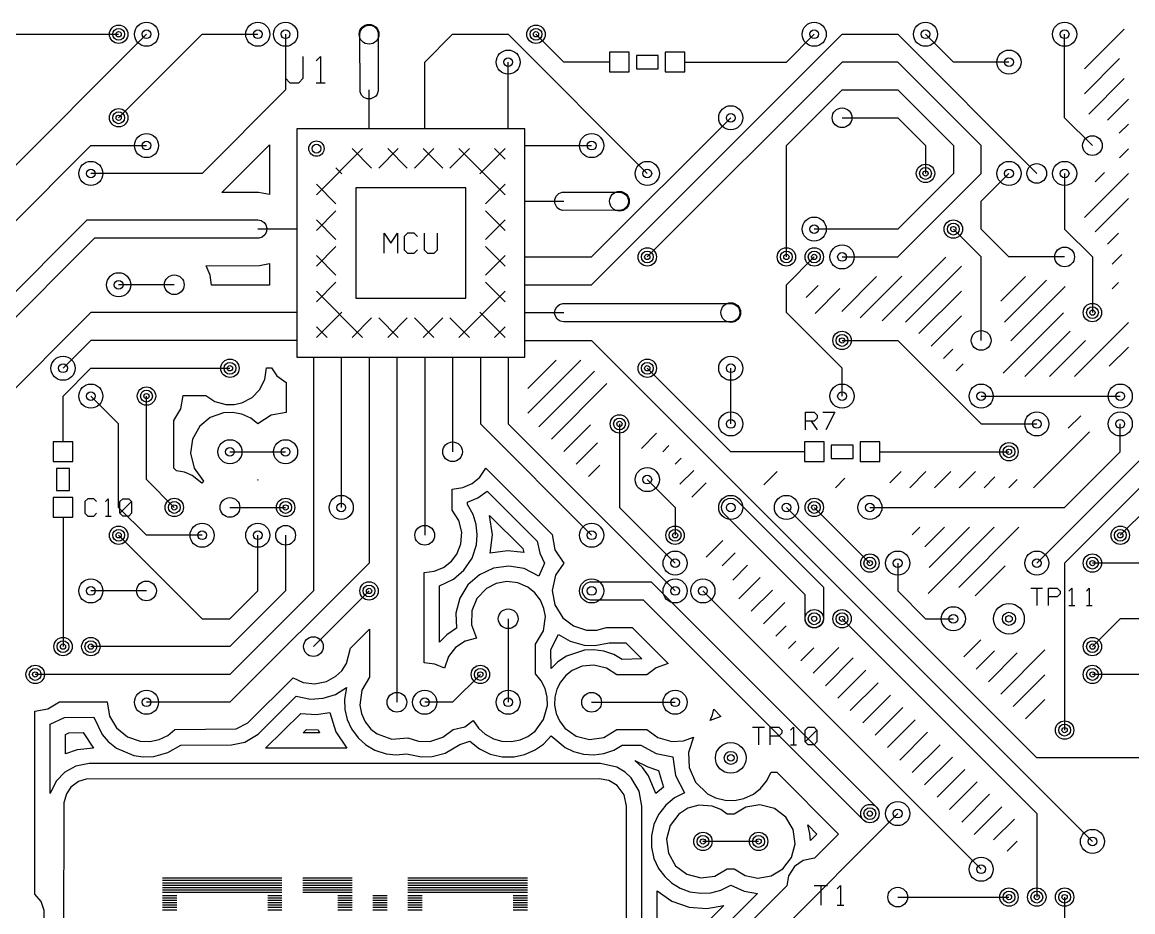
# Model space of a CAD drawing. Extents: x 7 to 284, y 6 to 364.
# Drawn here: x 207.7 to 258.4, y 52.7 to 93.3 of the extents above; entities that cross this region are included whole.
import ezdxf

# ---------------------------------------------------------------- set-up
doc = ezdxf.new("R2010")
doc.units = 0
doc.layers.add('SCORE', color=5, linetype='CONTINUOUS')

msp = doc.modelspace()

# ---------------------------------------------------------------- linework, layer by layer
at = {"layer": 'SCORE'}
for p, q in [((223.1, 92.71), (223.132, 92.8707)), ((223.132, 92.8707), (223.223, 93.007)), ((223.223, 93.007), (223.322, 93.0804)), ((223.322, 93.0804), (223.4788, 93.128)), ((223.4788, 93.128), (223.6019, 93.1219)), ((223.6019, 93.1219), (223.7533, 93.0592)), ((223.7533, 93.0592), (223.8692, 92.9433)), ((223.8692, 92.9433), (223.9319, 92.7919)), ((223.9319, 92.7919), (223.938, 90.1288)), ((256.17, 91.1311), (257.9882, 92.9493)), ((205.74, 85.09), (213.36, 92.71)), ((207.01, 92.71), (212.09, 92.71)), ((212.09, 88.9), (215.9, 92.71)), ((215.9, 92.71), (218.44, 92.71)), ((219.71, 92.71), (219.71, 90.17)), ((223.1081, 90.0881), (223.1, 92.71)), ((226.06, 91.44), (227.33, 92.71)), ((227.33, 92.71), (229.87, 92.71)), ((229.87, 92.71), (236.22, 86.36)), ((232.41, 91.44), (231.14, 92.71)), ((233.68, 81.28), (245.11, 92.71)), ((242.57, 91.44), (243.84, 92.71)), ((245.11, 92.71), (247.65, 92.71)), ((247.65, 92.71), (254, 86.36)), ((250.19, 91.44), (248.92, 92.71)), ((255.27, 88.9), (255.27, 92.71)), ((235.4, 91.89), (234.5, 91.89)), ((234.5, 91.89), (234.5, 90.99)), ((235.4, 90.99), (235.4, 91.89)), ((237.94, 91.89), (237.04, 91.89)), ((237.04, 91.89), (237.04, 90.99)), ((237.94, 90.99), (237.94, 91.89)), ((219.71, 91.7), (219.71, 90.7)), ((220.51, 90.7), (220.51, 91.7)), ((221.11, 91.5), (221.31, 91.7)), ((221.31, 91.7), (221.31, 90.5)), ((226.06, 90.17), (226.06, 91.44)), ((229.87, 90.17), (229.87, 91.44)), ((234.5, 91.44), (232.41, 91.44)), ((236.72, 91.74), (235.72, 91.74)), ((235.72, 91.74), (235.72, 91.14)), ((245.11, 91.44), (236.22, 82.55)), ((236.72, 91.14), (236.72, 91.74)), ((237.94, 91.44), (240.03, 91.44)), ((240.03, 91.44), (242.57, 91.44)), ((247.65, 91.44), (245.11, 91.44)), ((251.46, 87.63), (247.65, 91.44)), ((252.73, 91.44), (250.19, 91.44)), ((256.17, 89.9997), (257.7701, 91.5998)), ((234.5, 90.99), (235.4, 90.99)), ((235.72, 91.14), (236.72, 91.14)), ((237.04, 90.99), (237.94, 90.99)), ((219.71, 90.7), (219.91, 90.5)), ((219.91, 90.5), (220.31, 90.5)), ((220.31, 90.5), (220.51, 90.7)), ((221.11, 90.5), (221.51, 90.5)), ((256.3722, 89.0706), (257.9933, 90.6916)), ((219.71, 90.17), (215.9, 86.36)), ((223.1708, 89.9367), (223.1081, 90.0881)), ((223.2867, 89.8208), (223.1708, 89.9367)), ((223.4381, 89.7581), (223.2867, 89.8208)), ((223.6019, 89.7581), (223.4381, 89.7581)), ((223.52, 88.392), (223.52, 90.17)), ((223.817, 89.873), (223.6019, 89.7581)), ((223.8904, 89.972), (223.817, 89.873)), ((223.938, 90.1288), (223.8904, 89.972)), ((226.06, 88.392), (226.06, 90.17)), ((229.87, 88.392), (229.87, 90.17)), ((242.57, 87.63), (245.11, 90.17)), ((245.11, 90.17), (247.65, 90.17)), ((247.65, 90.17), (250.19, 87.63)), ((257.2255, 88.7924), (258.18, 89.7469)), ((233.68, 82.55), (240.03, 88.9)), ((245.11, 88.9), (247.65, 88.9)), ((247.65, 88.9), (248.92, 87.63)), ((256.54, 87.63), (255.27, 88.9)), ((230.632, 88.392), (220.218, 88.392)), ((220.218, 88.392), (220.218, 77.978)), ((230.632, 77.978), (230.632, 88.392)), ((257.7636, 88.1992), (258.18, 88.6156)), ((207.01, 83.82), (210.82, 87.63)), ((210.82, 87.63), (213.36, 87.63)), ((216.7978, 85.49), (218.968, 87.6602)), ((218.968, 87.6602), (218.968, 85.402)), ((221.118, 85.3834), (223.2266, 87.492)), ((222.7443, 87.492), (223.6367, 86.5996)), ((223.9606, 86.5996), (224.853, 87.492)), ((224.3707, 87.492), (225.2631, 86.5996)), ((225.5869, 86.5996), (226.4793, 87.492)), ((225.997, 87.492), (226.8894, 86.5996)), ((227.2133, 86.5996), (228.1057, 87.492)), ((227.6234, 87.492), (229.732, 85.3834)), ((228.5757, 86.3357), (229.732, 87.492)), ((229.2497, 87.492), (229.732, 87.0097)), ((230.632, 87.63), (232.41, 87.63)), ((232.41, 87.63), (233.68, 87.63)), ((242.57, 82.55), (242.57, 87.63)), ((248.92, 87.63), (248.92, 86.36)), ((250.19, 87.63), (250.19, 86.36)), ((251.46, 86.36), (251.46, 87.63)), ((257.7698, 87.074), (258.18, 87.4842)), ((215.9, 86.36), (210.82, 86.36)), ((222.0014, 86.6086), (222.2743, 86.3357)), ((247.65, 82.55), (251.46, 86.36)), ((250.19, 86.36), (247.65, 83.82)), ((251.46, 85.09), (252.73, 86.36)), ((255.27, 86.36), (255.27, 83.82)), ((256.17, 84.3428), (258.18, 86.3528)), ((256.6662, 85.9704), (257.096, 86.4002)), ((221.118, 85.8657), (222.0104, 84.9733)), ((227.9396, 85.6996), (222.9104, 85.6996)), ((222.9104, 85.6996), (222.9104, 80.6704)), ((227.9396, 80.6704), (227.9396, 85.6996)), ((228.8396, 84.9733), (229.732, 85.8657)), ((218.4743, 85.4892), (216.7978, 85.49)), ((218.968, 85.402), (218.4743, 85.4892)), ((231.9981, 85.1719), (232.0608, 85.3233)), ((231.9981, 85.0081), (231.9981, 85.1719)), ((232.0608, 85.3233), (232.1767, 85.4392)), ((232.1767, 85.4392), (232.3281, 85.5019)), ((232.3281, 85.5019), (234.95, 85.51)), ((234.95, 85.51), (235.1107, 85.478)), ((235.1107, 85.478), (235.247, 85.387)), ((235.247, 85.387), (235.3204, 85.288)), ((235.3204, 85.288), (235.368, 85.1312)), ((256.6607, 83.7021), (258.18, 85.2215)), ((230.632, 85.09), (232.41, 85.09)), ((232.113, 84.793), (231.9981, 85.0081)), ((232.212, 84.7196), (232.113, 84.793)), ((232.3688, 84.672), (232.212, 84.7196)), ((235.0319, 84.6781), (232.3688, 84.672)), ((235.148, 84.7196), (235.0319, 84.6781)), ((235.2747, 84.8236), (235.148, 84.7196)), ((235.3519, 84.9681), (235.2747, 84.8236)), ((235.368, 85.1312), (235.3519, 84.9681)), ((251.46, 83.82), (251.46, 85.09)), ((201.633, 75.227), (210.646, 84.24)), ((210.646, 84.24), (218.44, 84.24)), ((218.44, 84.24), (218.6007, 84.208)), ((218.6007, 84.208), (218.737, 84.117)), ((221.118, 83.757), (222.0104, 84.6494)), ((221.118, 84.2393), (222.0104, 83.3469)), ((228.8396, 84.6494), (229.732, 83.757)), ((228.8396, 83.3469), (229.732, 84.2393)), ((220.218, 83.82), (218.44, 83.82)), ((218.737, 84.117), (218.8104, 84.018)), ((218.8419, 83.6981), (218.7647, 83.5536)), ((218.8104, 84.018), (218.858, 83.8612)), ((218.858, 83.8612), (218.8419, 83.6981)), ((247.65, 83.82), (243.84, 83.82)), ((251.46, 82.55), (250.19, 83.82)), ((252.73, 82.55), (251.46, 83.82)), ((255.27, 83.82), (256.54, 82.55)), ((210.994, 83.4), (202.227, 74.633)), ((218.4812, 83.402), (210.994, 83.4)), ((218.638, 83.4496), (218.4812, 83.402)), ((218.7647, 83.5536), (218.638, 83.4496)), ((224.2058, 82.7278), (224.2058, 83.6422)), ((224.2058, 83.6422), (224.5106, 83.185)), ((224.5106, 83.185), (224.8154, 83.6422)), ((224.8154, 83.6422), (224.8154, 82.7278)), ((225.2726, 83.6422), (225.1202, 83.4898)), ((225.1202, 83.4898), (225.1202, 82.8802)), ((225.5774, 83.6422), (225.2726, 83.6422)), ((225.7298, 83.4898), (225.5774, 83.6422)), ((226.0346, 83.6422), (226.0346, 82.8802)), ((226.6442, 82.8802), (226.6442, 83.6422)), ((257.2242, 83.1343), (257.73, 83.6401)), ((221.118, 82.1307), (222.0104, 83.0231)), ((225.1202, 82.8802), (225.2726, 82.7278)), ((225.2726, 82.7278), (225.5774, 82.7278)), ((225.5774, 82.7278), (225.7298, 82.8802)), ((226.0346, 82.8802), (226.187, 82.7278)), ((226.187, 82.7278), (226.4918, 82.7278)), ((226.4918, 82.7278), (226.6442, 82.8802)), ((228.8396, 83.0231), (229.732, 82.1307)), ((257.44, 82.2187), (257.88, 82.6587)), ((216.0891, 82.1514), (218.5158, 82.1529)), ((216.2732, 81.7144), (216.0891, 82.1514)), ((218.5158, 82.1529), (218.968, 82.2435)), ((218.968, 82.2435), (218.968, 81.26)), ((221.118, 82.613), (222.0104, 81.7206)), ((228.8396, 81.7206), (229.732, 82.613)), ((230.632, 82.55), (232.41, 82.55)), ((232.41, 82.55), (233.68, 82.55)), ((242.57, 81.28), (243.84, 82.55)), ((245.11, 82.55), (247.65, 82.55)), ((246.9417, 79.64), (249.8473, 82.5456)), ((248.0013, 79.5682), (250.56, 82.1269)), ((251.46, 78.74), (251.46, 82.55)), ((255.27, 82.55), (252.73, 82.55)), ((256.54, 82.55), (256.54, 80.01)), ((216.3293, 81.26), (216.2732, 81.7144)), ((245.0983, 80.0593), (246.6889, 81.65)), ((245.9378, 79.7674), (247.8411, 81.6708)), ((252.36, 80.5328), (253.4772, 81.65)), ((214.63, 81.28), (212.09, 81.28)), ((218.968, 81.26), (216.3293, 81.26)), ((221.118, 80.5043), (222.0104, 81.3967)), ((228.8396, 81.3967), (229.732, 80.5043)), ((230.632, 81.28), (232.41, 81.28)), ((232.41, 81.28), (233.68, 81.28)), ((242.57, 80.01), (242.57, 81.28)), ((243.47, 80.6938), (244.0188, 81.2426)), ((252.5261, 79.5676), (254.4424, 81.4839)), ((252.8093, 78.7194), (255.2906, 81.2007)), ((257.44, 81.0873), (257.73, 81.3773)), ((221.118, 80.9866), (223.2266, 78.878)), ((222.9104, 80.6704), (227.9396, 80.6704)), ((227.6234, 78.878), (229.732, 80.9866)), ((243.8808, 79.9733), (245.0114, 81.1038)), ((248.6139, 79.0495), (250.56, 80.9956)), ((231.992, 79.9688), (232.0081, 80.1319)), ((232.0081, 80.1319), (232.0853, 80.2764)), ((232.0853, 80.2764), (232.212, 80.3804)), ((232.212, 80.3804), (232.3688, 80.428)), ((232.3688, 80.428), (240.03, 80.43)), ((240.03, 80.43), (240.1907, 80.398)), ((240.1907, 80.398), (240.327, 80.307)), ((240.327, 80.307), (240.4004, 80.208)), ((240.4004, 80.208), (240.448, 80.0512)), ((210.82, 80.01), (204.47, 73.66)), ((218.44, 80.01), (210.82, 80.01)), ((220.218, 80.01), (218.44, 80.01)), ((221.118, 78.878), (222.2743, 80.0343)), ((222.7443, 78.878), (223.6367, 79.7704)), ((223.9606, 79.7704), (224.853, 78.878)), ((224.3707, 78.878), (225.2631, 79.7704)), ((225.5869, 79.7704), (226.4793, 78.878)), ((225.997, 78.878), (226.8894, 79.7704)), ((227.2133, 79.7704), (228.1057, 78.878)), ((228.5757, 80.0343), (229.732, 78.878)), ((230.632, 80.01), (232.41, 80.01)), ((232.0396, 79.812), (231.992, 79.9688)), ((232.113, 79.713), (232.0396, 79.812)), ((232.2493, 79.622), (232.113, 79.713)), ((232.41, 79.59), (232.2493, 79.622)), ((240.0712, 79.592), (232.41, 79.59)), ((240.228, 79.6396), (240.0712, 79.592)), ((240.3547, 79.7436), (240.228, 79.6396)), ((240.4319, 79.8881), (240.3547, 79.7436)), ((240.448, 80.0512), (240.4319, 79.8881)), ((245.11, 77.47), (242.57, 80.01)), ((249.1801, 78.4843), (250.56, 79.8642)), ((252.4655, 77.2442), (255.2207, 79.9994)), ((221.118, 79.3603), (221.6003, 78.878)), ((229.2497, 78.878), (229.732, 79.3603)), ((253.4527, 77.1), (255.5226, 79.17)), ((255.7154, 77.1), (258.18, 79.5646)), ((210.82, 78.74), (209.55, 77.47)), ((218.44, 78.74), (210.82, 78.74)), ((220.218, 78.74), (218.44, 78.74)), ((230.632, 78.74), (232.41, 78.74)), ((232.41, 78.74), (233.68, 78.74)), ((233.68, 78.74), (256.54, 55.88)), ((245.11, 78.74), (247.65, 78.74)), ((247.65, 78.74), (251.46, 74.93)), ((254.584, 77.1), (256.2151, 78.7311)), ((249.7463, 77.9191), (250.1703, 78.3432)), ((257.3056, 77.5588), (258.18, 78.4332)), ((220.218, 77.978), (230.632, 77.978)), ((220.98, 77.978), (220.98, 76.2)), ((222.25, 77.978), (222.25, 76.2)), ((223.52, 77.978), (223.52, 76.2)), ((224.79, 77.978), (224.79, 76.2)), ((226.06, 77.978), (226.06, 76.2)), ((227.33, 77.978), (227.33, 76.2)), ((228.6, 77.978), (228.6, 76.2)), ((229.87, 77.978), (229.87, 76.2)), ((230.77, 75.4229), (233.1871, 77.84)), ((230.77, 76.5543), (232.0557, 77.84)), ((250.3125, 77.3539), (250.6324, 77.6739)), ((209.55, 76.2), (210.82, 77.47)), ((210.82, 77.47), (217.17, 77.47)), ((218.7596, 76.9596), (218.8393, 77.49)), ((218.8393, 77.49), (219.0681, 77.49)), ((219.0681, 77.49), (219.3104, 77.119)), ((219.3104, 77.119), (219.73, 76.8281)), ((231.2756, 74.7972), (233.8128, 77.3344)), ((240.03, 73.66), (236.22, 77.47)), ((240.03, 74.93), (240.03, 77.47)), ((245.11, 76.2), (245.11, 77.47)), ((218.5232, 76.492), (218.7596, 76.9596)), ((219.73, 76.8281), (219.73, 75.4593)), ((231.8413, 74.2315), (234.3785, 76.7687)), ((209.55, 74.11), (209.55, 76.2)), ((212.09, 74.93), (210.82, 76.2)), ((213.36, 72.39), (213.36, 76.2)), ((214.925, 75.6182), (215.0293, 76.22)), ((215.0293, 76.22), (216.0632, 76.22)), ((216.0632, 76.22), (216.4748, 75.952)), ((217.713, 75.8912), (218.1811, 76.1413)), ((218.1811, 76.1413), (218.5232, 76.492)), ((220.98, 76.2), (220.98, 67.31)), ((222.25, 76.2), (222.25, 71.12)), ((223.52, 76.2), (223.52, 68.58)), ((224.79, 76.2), (224.79, 62.23)), ((226.06, 76.2), (226.06, 69.85)), ((227.33, 76.2), (227.33, 73.66)), ((228.6, 76.2), (228.6, 74.93)), ((229.87, 76.2), (229.87, 74.93)), ((251.46, 76.2), (257.81, 76.2)), ((214.61, 75.0932), (214.925, 75.6182)), ((216.4748, 75.952), (216.9795, 75.8113)), ((216.9795, 75.8113), (217.3605, 75.8113)), ((217.3605, 75.8113), (217.713, 75.8912)), ((214.61, 72.9078), (214.61, 75.0932)), ((216.2681, 75.2172), (215.7962, 74.8223)), ((216.8793, 75.4359), (216.2681, 75.2172)), ((217.2852, 75.4558), (216.8793, 75.4359)), ((217.7181, 75.374), (217.2852, 75.4558)), ((218.1182, 75.1895), (217.7181, 75.374)), ((218.44, 74.9346), (218.1182, 75.1895)), ((219.0464, 75.3327), (218.44, 74.9346)), ((219.73, 75.4593), (219.0464, 75.3327)), ((243.44, 74.66), (243.44, 75.46)), ((243.44, 75.46), (243.84, 75.46)), ((243.84, 75.06), (243.44, 75.06)), ((243.7067, 75.06), (243.9733, 74.66)), ((243.84, 75.46), (243.9733, 75.3267)), ((243.9733, 75.1933), (243.84, 75.06)), ((243.9733, 75.3267), (243.9733, 75.1933)), ((244.24, 75.46), (244.7733, 75.46)), ((244.7733, 75.46), (244.3733, 74.66)), ((255.4359, 74.7322), (256.0029, 75.2993)), ((212.09, 71.12), (212.09, 74.93)), ((215.7962, 74.8223), (215.4668, 74.2408)), ((228.6, 74.93), (233.68, 69.85)), ((229.87, 74.93), (237.49, 67.31)), ((232.407, 73.6658), (233.631, 74.8898)), ((234.95, 74.93), (234.95, 71.12)), ((251.46, 74.93), (254, 74.93)), ((253.855, 72.02), (256.4059, 74.5708)), ((257.81, 73.66), (257.81, 74.93)), ((210, 74.11), (209.1, 74.11)), ((209.1, 74.11), (209.1, 73.21)), ((210, 73.21), (210, 74.11)), ((215.4668, 74.2408), (215.3715, 73.5987)), ((232.9727, 73.1001), (233.9461, 74.0735)), ((235.9492, 73.8139), (236.6413, 74.5059)), ((244.29, 74.11), (243.39, 74.11)), ((243.39, 74.11), (243.39, 73.21)), ((244.29, 73.21), (244.29, 74.11)), ((246.83, 74.11), (245.93, 74.11)), ((245.93, 74.11), (245.93, 73.21)), ((246.83, 73.21), (246.83, 74.11)), ((215.3715, 73.5987), (215.5319, 72.9151)), ((217.17, 73.66), (219.71, 73.66)), ((236.9239, 73.6572), (237.2069, 73.9403)), ((241.3, 73.66), (240.03, 73.66)), ((243.39, 73.66), (241.3, 73.66)), ((245.61, 73.96), (244.61, 73.96)), ((244.61, 73.96), (244.61, 73.36)), ((245.61, 73.36), (245.61, 73.96)), ((246.83, 73.66), (248.92, 73.66)), ((248.92, 73.66), (252.73, 73.66)), ((259.08, 73.66), (254, 68.58)), ((255.27, 71.12), (257.81, 73.66)), ((209.1, 73.21), (210, 73.21)), ((233.5384, 72.5344), (234.05, 73.0461)), ((237.4888, 73.0908), (237.7726, 73.3746)), ((243.39, 73.21), (244.29, 73.21)), ((244.61, 73.36), (245.61, 73.36)), ((245.93, 73.21), (246.83, 73.21)), ((209.85, 72.89), (209.25, 72.89)), ((209.25, 72.89), (209.25, 71.89)), ((209.85, 71.89), (209.85, 72.89)), ((214.7312, 72.7865), (214.61, 72.9078)), ((215.0888, 72.7253), (214.7312, 72.7865)), ((215.4407, 72.5795), (215.0888, 72.7253)), ((215.8802, 72.2266), (215.4407, 72.5795)), ((215.5319, 72.9151), (215.9679, 72.3211)), ((228.2226, 72.2137), (228.5744, 72.5024)), ((228.5744, 72.5024), (228.8542, 72.9081)), ((228.8542, 72.9081), (231.8808, 69.8815)), ((237.7061, 72.1767), (238.3383, 72.8089)), ((241.5431, 72.1532), (242.15, 72.76)), ((247.2927, 72.2459), (247.8068, 72.76)), ((248.1982, 72.02), (248.9382, 72.76)), ((249.3296, 72.02), (250.0696, 72.76)), ((250.4609, 72.02), (251.2009, 72.76)), ((251.5923, 72.02), (252.0825, 72.5102)), ((214.63, 71.12), (213.36, 72.39)), ((215.9679, 72.3211), (215.8802, 72.2266)), ((218.4246, 72.37), (218.44, 72.3854)), ((218.4554, 72.37), (218.4246, 72.37)), ((218.44, 72.3854), (218.4554, 72.37)), ((227.31, 71.9607), (227.7975, 72.026)), ((227.7975, 72.026), (228.2226, 72.2137)), ((236.22, 72.39), (237.49, 71.12)), ((238.2546, 71.5938), (238.904, 72.2432)), ((244.8046, 72.0205), (245.2441, 72.46)), ((252.7237, 72.02), (253.096, 72.3923)), ((259.08, 72.39), (255.27, 68.58)), ((210, 71.57), (209.1, 71.57)), ((209.1, 71.57), (209.1, 70.67)), ((209.25, 71.89), (209.85, 71.89)), ((210, 70.67), (210, 71.57)), ((210.6833, 71.52), (210.55, 71.3867)), ((210.95, 71.52), (210.6833, 71.52)), ((211.0833, 71.3867), (210.95, 71.52)), ((211.4833, 71.3867), (211.6167, 71.52)), ((211.6167, 71.52), (211.6167, 70.72)), ((212.15, 71.3867), (212.2833, 71.52)), ((212.2833, 71.52), (212.55, 71.52)), ((212.55, 71.52), (212.6833, 71.3867)), ((227.31, 71.0015), (227.31, 71.9607)), ((228.01, 71.359), (228.4848, 71.5567)), ((228.4848, 71.5567), (228.9143, 71.858)), ((228.9143, 71.858), (231.1955, 69.5768)), ((239.7636, 71.4447), (239.9081, 71.5219)), ((239.9081, 71.5219), (240.03, 71.54)), ((240.03, 71.54), (240.1519, 71.5219)), ((240.1519, 71.5219), (240.2964, 71.4447)), ((210.55, 71.3867), (210.55, 70.8533)), ((213.36, 69.85), (212.09, 71.12)), ((212.15, 70.8533), (212.15, 71.3867)), ((212.15, 70.8533), (212.6833, 71.3867)), ((212.6833, 71.3867), (212.6833, 70.8533)), ((217.17, 71.12), (219.71, 71.12)), ((227.6197, 70.5252), (227.31, 71.0015)), ((228.01, 71.248), (228.01, 71.359)), ((228.2664, 70.7931), (228.01, 71.248)), ((234.95, 71.12), (237.49, 68.58)), ((237.49, 71.12), (237.49, 69.85)), ((239.612, 71.1612), (239.6596, 71.318)), ((239.6281, 70.9981), (239.612, 71.1612)), ((239.7053, 70.8536), (239.6281, 70.9981)), ((239.6596, 71.318), (239.7636, 71.4447)), ((240.2964, 71.4447), (244.26, 67.484)), ((254, 59.69), (242.57, 71.12)), ((243.84, 71.12), (246.38, 68.58)), ((246.38, 71.12), (255.27, 71.12)), ((259.08, 71.12), (257.81, 69.85)), ((209.1, 70.67), (210, 70.67)), ((209.55, 70.67), (209.55, 68.58)), ((210.55, 70.8533), (210.6833, 70.72)), ((210.6833, 70.72), (210.95, 70.72)), ((210.95, 70.72), (211.0833, 70.8533)), ((211.4833, 70.72), (211.75, 70.72)), ((212.2833, 70.72), (212.15, 70.8533)), ((212.55, 70.72), (212.2833, 70.72)), ((212.6833, 70.8533), (212.55, 70.72)), ((227.7538, 69.9897), (227.6197, 70.5252)), ((228.408, 70.3446), (228.2664, 70.7931)), ((229.1593, 69.877), (229.0229, 70.7594)), ((229.0229, 70.7594), (230.5386, 69.2438)), ((243.42, 67.136), (239.7053, 70.8536)), ((227.7139, 69.4585), (227.7538, 69.9897)), ((228.4593, 69.877), (228.408, 70.3446)), ((248.311, 69.8701), (248.6609, 70.22)), ((248.8947, 69.3224), (249.7923, 70.22)), ((249.0339, 67.1989), (252.055, 70.22)), ((249.0859, 68.3822), (250.9237, 70.22)), ((250.4351, 67.4687), (253.1864, 70.22)), ((212.09, 69.85), (215.9, 66.04)), ((215.9, 69.85), (213.36, 69.85)), ((218.44, 67.31), (218.44, 69.85)), ((219.71, 69.85), (219.71, 67.31)), ((227.529, 68.9952), (227.7139, 69.4585)), ((228.4185, 69.4084), (228.4593, 69.877)), ((229.0481, 69.0281), (229.1593, 69.877)), ((231.1955, 69.5768), (231.3177, 69.0334)), ((231.8808, 69.8815), (232.0073, 69.1864)), ((238.9125, 68.8576), (239.6703, 69.6154)), ((227.2807, 68.6675), (227.529, 68.9952)), ((228.2196, 68.8041), (228.4185, 69.4084)), ((229.843, 69.1393), (229.0481, 69.0281)), ((230.5805, 69.0567), (229.843, 69.1393)), ((230.5386, 69.2438), (230.5805, 69.0567)), ((231.3177, 69.0334), (231.5273, 68.58)), ((232.0073, 69.1864), (232.4054, 68.58)), ((239.6446, 68.4583), (240.2357, 69.0495)), ((209.55, 68.58), (209.55, 64.77)), ((223.52, 68.58), (217.17, 62.23)), ((226.9148, 68.381), (227.2807, 68.6675)), ((227.8527, 68.255), (228.2196, 68.8041)), ((229.897, 68.4393), (229.1993, 68.3439)), ((230.5923, 68.3282), (229.897, 68.4393)), ((231.5273, 68.58), (231.2739, 67.9859)), ((232.4054, 68.58), (232.028, 68.0235)), ((240.1223, 67.8047), (240.8012, 68.4836)), ((247.65, 68.58), (247.65, 67.31)), ((251.1886, 67.0908), (252.5557, 68.4579)), ((255.27, 68.58), (255.27, 60.96)), ((259.08, 68.58), (256.54, 68.58)), ((226.0403, 68.1507), (226.4944, 68.2068)), ((226.0418, 64.0293), (226.0403, 68.1507)), ((226.4944, 68.2068), (226.9148, 68.381)), ((227.3706, 67.84), (227.8527, 68.255)), ((228.5594, 68.05), (228.0324, 67.583)), ((229.1993, 68.3439), (228.5594, 68.05)), ((231.2739, 67.9859), (230.5923, 68.3282)), ((232.028, 68.0235), (231.8807, 67.337)), ((226.7406, 67.5491), (227.3706, 67.84)), ((226.7414, 64.9695), (226.7406, 67.5491)), ((228.0324, 67.583), (227.6636, 66.9831)), ((229.3183, 67.6476), (228.8754, 67.4182)), ((229.8087, 67.7385), (229.3183, 67.6476)), ((230.3044, 67.6832), (229.8087, 67.7385)), ((230.7626, 67.4863), (230.3044, 67.6832)), ((231.0907, 67.2225), (230.7626, 67.4863)), ((233.2681, 67.3919), (233.3308, 67.5433)), ((233.3308, 67.5433), (233.4467, 67.6592)), ((233.4467, 67.6592), (233.5981, 67.7219)), ((233.5981, 67.7219), (236.394, 67.73)), ((236.394, 67.73), (246.677, 57.447)), ((240.3959, 66.9469), (241.3667, 67.9177)), ((244.26, 67.484), (244.258, 65.9988)), ((253.73, 67.44), (254.2633, 67.44)), ((253.9967, 67.44), (253.9967, 66.64)), ((254.53, 66.64), (254.53, 67.44)), ((254.53, 67.44), (254.93, 67.44)), ((254.93, 67.44), (255.0633, 67.3067)), ((255.4633, 67.3067), (255.5967, 67.44)), ((255.5967, 67.44), (255.5967, 66.64)), ((256.2633, 67.3067), (256.3967, 67.44)), ((256.3967, 67.44), (256.3967, 66.64)), ((213.36, 67.31), (210.82, 67.31)), ((220.98, 67.31), (217.17, 63.5)), ((219.71, 67.31), (217.17, 64.77)), ((217.17, 66.04), (218.44, 67.31)), ((220.98, 64.77), (223.52, 67.31)), ((227.6636, 66.9831), (227.4849, 66.302)), ((228.4421, 66.9617), (228.2086, 66.398)), ((228.8754, 67.4182), (228.4421, 66.9617)), ((231.339, 66.8948), (231.0907, 67.2225)), ((231.8807, 67.337), (231.9949, 66.6784)), ((233.2681, 67.2281), (233.2681, 67.3919)), ((233.383, 67.013), (233.2681, 67.2281)), ((233.482, 66.9396), (233.383, 67.013)), ((233.6388, 66.892), (233.482, 66.9396)), ((251.46, 54.61), (238.76, 67.31)), ((240.9616, 66.3812), (241.9321, 67.3517)), ((243.42, 66.04), (243.42, 67.136)), ((247.65, 67.31), (248.92, 66.04)), ((254.93, 67.04), (254.53, 67.04)), ((255.0633, 67.1733), (254.93, 67.04)), ((255.0633, 67.3067), (255.0633, 67.1733)), ((231.504, 66.5075), (231.339, 66.8948)), ((231.5663, 66.1454), (231.504, 66.5075)), ((231.9949, 66.6784), (232.3649, 66.0816)), ((236.046, 66.89), (233.6388, 66.892)), ((246.083, 56.853), (236.046, 66.89)), ((241.5273, 65.8155), (242.4976, 66.7858)), ((255.4633, 66.64), (255.73, 66.64)), ((256.2633, 66.64), (256.53, 66.64)), ((215.9, 66.04), (217.17, 66.04)), ((227.4849, 66.302), (227.5105, 65.6041)), ((228.2086, 66.398), (228.1922, 65.7688)), ((229.87, 66.04), (229.87, 62.23)), ((231.4776, 65.4883), (231.5663, 66.1454)), ((232.3649, 66.0816), (232.8556, 65.7104)), ((243.452, 65.8793), (243.42, 66.04)), ((244.258, 65.9988), (244.1647, 65.7736)), ((245.11, 66.04), (254, 57.15)), ((248.92, 66.04), (250.19, 66.04)), ((257.81, 66.04), (256.54, 64.77)), ((262.89, 66.04), (257.81, 66.04)), ((222.6781, 64.7003), (223.54, 65.5622)), ((223.54, 65.5622), (223.54, 63.3815)), ((227.5105, 65.6041), (227.076, 65.3144)), ((228.1922, 65.7688), (228.4165, 65.1593)), ((231.12, 64.8885), (231.4776, 65.4883)), ((232.8556, 65.7104), (233.4427, 65.5262)), ((233.4427, 65.5262), (233.9173, 65.5262)), ((233.9173, 65.5262), (234.3536, 65.6414)), ((234.3536, 65.6414), (235.5278, 65.6404)), ((235.5278, 65.6404), (237.1678, 64.0004)), ((242.093, 65.2498), (242.5605, 65.7174)), ((243.543, 65.743), (243.452, 65.8793)), ((243.6793, 65.652), (243.543, 65.743)), ((243.84, 65.62), (243.6793, 65.652)), ((244.0007, 65.652), (243.84, 65.62)), ((244.1647, 65.7736), (244.0007, 65.652)), ((227.076, 65.3144), (226.7414, 64.9695)), ((227.9048, 65.018), (227.4636, 64.7232)), ((228.4165, 65.1593), (227.9048, 65.018)), ((231.12, 63.5245), (231.12, 64.8885)), ((231.82, 64.642), (232.1606, 65.3255)), ((232.1606, 65.3255), (232.6986, 65.0112)), ((232.6986, 65.0112), (233.34, 64.8338)), ((233.8296, 64.815), (234.4774, 64.9413)), ((234.4774, 64.9413), (235.2376, 64.9407)), ((235.2376, 64.9407), (235.9668, 64.2115)), ((242.6587, 64.6841), (242.9984, 65.0239)), ((250.6617, 64.3011), (251.4465, 65.086)), ((217.17, 64.77), (210.82, 64.77)), ((222.4914, 63.9927), (222.6781, 64.7003)), ((227.4636, 64.7232), (227.1405, 64.3107)), ((231.8392, 63.769), (231.82, 64.642)), ((233.3498, 64.6067), (232.5252, 64.3333)), ((233.34, 64.8338), (233.8296, 64.815)), ((233.7757, 64.6277), (233.3498, 64.6067)), ((234.2416, 64.5629), (233.7757, 64.6277)), ((234.6859, 64.4085), (234.2416, 64.5629)), ((235.078, 64.18), (234.6859, 64.4085)), ((243.2243, 64.1185), (243.8263, 64.7204)), ((243.79, 63.5528), (244.9657, 64.7285)), ((251.2273, 63.7355), (252.0734, 64.5815)), ((251.793, 63.1698), (253.1098, 64.4866)), ((252.3587, 62.6041), (254.37, 64.6154)), ((222.2765, 63.6711), (222.4914, 63.9927)), ((226.5234, 63.9689), (226.0418, 64.0293)), ((226.956, 63.7906), (226.5234, 63.9689)), ((227.1405, 64.3107), (226.956, 63.7906)), ((232.137, 64.0676), (231.8392, 63.769)), ((232.5252, 64.3333), (232.137, 64.0676)), ((233.7854, 63.9263), (233.2456, 63.8732)), ((234.3552, 63.7897), (233.7854, 63.9263)), ((235.9668, 64.2115), (235.078, 64.18)), ((237.1678, 64.0004), (236.618, 63.8042)), ((244.3557, 62.9871), (245.6229, 64.2543)), ((217.17, 63.5), (208.28, 63.5)), ((221.5733, 63.1773), (222.0101, 63.4181)), ((222.0101, 63.4181), (222.2765, 63.6711)), ((223.54, 63.3815), (223.1824, 62.7817)), ((228.6, 63.5), (227.33, 62.23)), ((231.3811, 63.2072), (231.12, 63.5245)), ((232.4975, 63.4507), (232.2521, 63.1517)), ((232.7874, 63.6763), (232.4975, 63.4507)), ((233.2456, 63.8732), (232.7874, 63.6763)), ((234.8315, 63.48), (234.3552, 63.7897)), ((236.1955, 63.48), (234.8315, 63.48)), ((236.618, 63.8042), (236.1955, 63.48)), ((244.9214, 62.4214), (246.1886, 63.6886)), ((252.9244, 62.0384), (254.37, 63.484)), ((259.08, 63.5), (256.54, 63.5)), ((217.989, 61.2862), (220.0532, 63.3455)), ((220.0532, 63.3455), (220.5125, 63.136)), ((220.5125, 63.136), (221.0413, 63.0715)), ((221.0413, 63.0715), (221.5733, 63.1773)), ((221.9859, 62.5915), (222.4868, 62.9027)), ((222.4868, 62.9027), (222.3945, 62.3698)), ((231.5551, 62.8616), (231.3811, 63.2072)), ((231.6538, 62.4673), (231.5551, 62.8616)), ((232.2521, 63.1517), (232.0873, 62.8233)), ((245.4871, 61.8557), (246.7543, 63.1229)), ((218.4591, 60.7675), (220.1989, 62.5012)), ((220.1989, 62.5012), (220.8402, 62.3745)), ((220.8402, 62.3745), (221.4216, 62.4115)), ((221.4216, 62.4115), (221.9859, 62.5915)), ((222.3945, 62.3698), (222.4133, 61.8998)), ((223.1824, 62.7817), (223.0962, 62.0903)), ((231.6633, 62.0805), (231.6538, 62.4673)), ((231.9957, 62.4575), (231.9862, 62.0903)), ((232.0873, 62.8233), (231.9957, 62.4575)), ((246.0528, 61.29), (247.32, 62.5572)), ((208.26, 61.8307), (208.8618, 61.935)), ((208.8618, 61.935), (209.3868, 62.25)), ((209.3868, 62.25), (211.5607, 62.25)), ((211.5607, 62.25), (211.6749, 61.5984)), ((217.17, 62.23), (213.36, 62.23)), ((222.4133, 61.8998), (222.5234, 61.4424)), ((223.0962, 62.0903), (223.1717, 61.7109)), ((227.33, 62.23), (226.06, 62.23)), ((231.485, 61.4363), (231.6633, 62.0805)), ((231.9862, 62.0903), (232.0617, 61.7109)), ((233.68, 62.23), (237.49, 62.23)), ((239.1932, 61.6492), (239.2604, 61.9078)), ((239.2604, 61.9078), (239.5813, 61.587)), ((246.6184, 60.7243), (247.8857, 61.9916)), ((253.4901, 61.4727), (254.37, 62.3526)), ((208.26, 53.4794), (208.26, 61.8307)), ((208.96, 61.2303), (209.6125, 61.5407)), ((209.6125, 61.5407), (210.9564, 61.545)), ((210.9564, 61.545), (211.3364, 60.7628)), ((211.6749, 61.5984), (211.9862, 61.0677)), ((218.7966, 60.14), (220.411, 61.7234)), ((220.411, 61.7234), (221.11, 61.6732)), ((221.11, 61.6732), (221.7261, 61.7617)), ((221.7261, 61.7617), (221.9976, 60.8849)), ((222.5234, 61.4424), (222.7206, 61.0154)), ((223.1717, 61.7109), (223.3437, 61.3374)), ((227.8886, 61.1122), (228.2714, 61.4037)), ((228.2714, 61.4037), (228.5187, 61.0416)), ((231.0984, 60.9149), (231.485, 61.4363)), ((232.0617, 61.7109), (232.211, 61.3752)), ((232.211, 61.3752), (232.4593, 61.0475)), ((239.0836, 61.3943), (239.1932, 61.6492)), ((239.5813, 61.587), (239.0836, 61.3943)), ((247.1841, 60.1587), (248.4513, 61.4259)), ((208.96, 58.0701), (208.96, 61.2303)), ((209.66, 60.7587), (209.8135, 60.8414)), ((209.8135, 60.8414), (210.4766, 60.8435)), ((210.4766, 60.8435), (210.9381, 60.14)), ((211.9862, 61.0677), (212.488, 60.6558)), ((214.3372, 60.7189), (214.6545, 60.98)), ((214.6545, 60.98), (217.4474, 61.0115)), ((217.4474, 61.0115), (217.989, 61.2862)), ((220.5176, 60.84), (220.6619, 60.9843)), ((221.2545, 60.84), (220.5176, 60.84)), ((220.6619, 60.9843), (221.2031, 60.9773)), ((221.2031, 60.9773), (221.2545, 60.84)), ((221.9976, 60.8849), (222.5012, 60.14)), ((222.7206, 61.0154), (223.0269, 60.6023)), ((223.3437, 61.3374), (223.6075, 61.0093)), ((223.6075, 61.0093), (223.8974, 60.7837)), ((226.8844, 60.6304), (227.3551, 60.9806)), ((227.3551, 60.9806), (227.8886, 61.1122)), ((228.5187, 61.0416), (228.8198, 60.7687)), ((230.7719, 60.6728), (231.0984, 60.9149)), ((232.4593, 61.0475), (232.9733, 60.6843)), ((234.2317, 60.6224), (234.8315, 60.98)), ((234.8315, 60.98), (236.1955, 60.98)), ((236.1955, 60.98), (236.6963, 60.615)), ((241.03, 61.09), (241.5633, 61.09)), ((241.2967, 61.09), (241.2967, 60.29)), ((241.83, 60.29), (241.83, 61.09)), ((241.83, 61.09), (242.23, 61.09)), ((242.23, 61.09), (242.3633, 60.9567)), ((242.3633, 60.9567), (242.3633, 60.8233)), ((242.7633, 60.9567), (242.8967, 61.09)), ((242.8967, 61.09), (242.8967, 60.29)), ((243.43, 60.9567), (243.5633, 61.09)), ((243.43, 60.4233), (243.43, 60.9567)), ((243.43, 60.4233), (243.9633, 60.9567)), ((243.5633, 61.09), (243.83, 61.09)), ((243.83, 61.09), (243.9633, 60.9567)), ((243.9633, 60.9567), (243.9633, 60.4233)), ((247.7498, 59.593), (249.017, 60.8602)), ((209.66, 59.8719), (209.66, 60.7587)), ((211.3364, 60.7628), (211.6118, 60.4436)), ((211.6118, 60.4436), (211.9939, 60.1369)), ((212.488, 60.6558), (213.0693, 60.4541)), ((213.0693, 60.4541), (213.5095, 60.4367)), ((213.5095, 60.4367), (213.9408, 60.5268)), ((213.9408, 60.5268), (214.3372, 60.7189)), ((217.2387, 60.2817), (217.8521, 60.4037)), ((217.8521, 60.4037), (218.4591, 60.7675)), ((223.0269, 60.6023), (223.3784, 60.2896)), ((223.8974, 60.7837), (224.5625, 60.5457)), ((224.5625, 60.5457), (225.2873, 60.605)), ((225.2873, 60.605), (225.7693, 60.4541)), ((225.7693, 60.4541), (226.2973, 60.4462)), ((226.2973, 60.4462), (226.8844, 60.6304)), ((227.6589, 60.3089), (228.1179, 60.4475)), ((228.1179, 60.4475), (228.5619, 60.1001)), ((228.8198, 60.7687), (229.2064, 60.5573)), ((229.2064, 60.5573), (229.5793, 60.4541)), ((229.5793, 60.4541), (230.0195, 60.4367)), ((230.0195, 60.4367), (230.4181, 60.516)), ((230.4181, 60.516), (230.7719, 60.6728)), ((231.4764, 60.3151), (231.8392, 60.691)), ((231.8392, 60.691), (232.4654, 60.1606)), ((232.9733, 60.6843), (233.5746, 60.5337)), ((233.5746, 60.5337), (234.2317, 60.6224)), ((236.6963, 60.615), (237.3405, 60.4367)), ((237.3405, 60.4367), (237.8675, 60.4705)), ((237.8675, 60.4705), (238.3257, 60.6364)), ((238.3257, 60.6364), (238.0969, 59.942)), ((242.23, 60.69), (241.83, 60.69)), ((242.3633, 60.8233), (242.23, 60.69)), ((243.5633, 60.29), (243.43, 60.4233)), ((243.9633, 60.4233), (243.83, 60.29)), ((210.2024, 60.0665), (209.66, 59.8719)), ((210.9381, 60.14), (210.2024, 60.0665)), ((211.9939, 60.1369), (212.7789, 59.799)), ((213.7, 59.7538), (214.3414, 59.9312)), ((214.3414, 59.9312), (214.9236, 60.28)), ((214.9236, 60.28), (217.2387, 60.2817)), ((222.5012, 60.14), (218.7966, 60.14)), ((223.3784, 60.2896), (223.7841, 60.0515)), ((223.7841, 60.0515), (224.2954, 59.882)), ((224.2954, 59.882), (224.763, 59.8307)), ((224.763, 59.8307), (225.2323, 59.8716)), ((225.2323, 59.8716), (225.9104, 59.735)), ((226.4, 59.7538), (226.9915, 59.9106)), ((226.9915, 59.9106), (227.6589, 60.3089)), ((228.5619, 60.1001), (229.0534, 59.8677)), ((229.0534, 59.8677), (229.5982, 59.7453)), ((230.1418, 59.7453), (230.6213, 59.8461)), ((230.6213, 59.8461), (231.072, 60.0385)), ((231.072, 60.0385), (231.4764, 60.3151)), ((232.4654, 60.1606), (232.8509, 59.9782)), ((232.8509, 59.9782), (233.3061, 59.8598)), ((233.3061, 59.8598), (233.7757, 59.8323)), ((233.7757, 59.8323), (234.2416, 59.8971)), ((234.2416, 59.8971), (234.6859, 60.0515)), ((234.6859, 60.0515), (235.078, 60.28)), ((235.078, 60.28), (235.9264, 60.28)), ((235.9264, 60.28), (236.6226, 59.8859)), ((236.6226, 59.8859), (237.3811, 59.733)), ((238.0969, 59.942), (238.1309, 59.2497)), ((242.7633, 60.29), (243.03, 60.29)), ((243.83, 60.29), (243.5633, 60.29)), ((248.3155, 59.0273), (249.5827, 60.2945)), ((210.1379, 59.3163), (209.6371, 59.0396)), ((210.7513, 59.4383), (210.1379, 59.3163)), ((234.0887, 59.4383), (210.7513, 59.4383)), ((212.7789, 59.799), (213.2104, 59.735)), ((213.2104, 59.735), (213.7, 59.7538)), ((225.9104, 59.735), (226.4, 59.7538)), ((229.5982, 59.7453), (230.1418, 59.7453)), ((234.8291, 59.2637), (234.0887, 59.4383)), ((236.0012, 59.2492), (235.6466, 59.58)), ((235.6466, 59.58), (236.2407, 59.2845)), ((237.3811, 59.733), (237.5026, 58.8951)), ((248.8812, 58.4616), (250.1484, 59.7288)), ((259.08, 59.69), (254, 59.69)), ((209.6371, 59.0396), (209.2382, 58.6295)), ((235.2029, 59.0396), (234.8291, 59.2637)), ((235.4825, 58.7791), (235.2029, 59.0396)), ((236.2785, 58.8752), (236.0012, 59.2492)), ((236.2407, 59.2845), (236.7295, 59.1223)), ((236.6049, 58.0656), (236.2785, 58.8752)), ((236.7295, 59.1223), (236.9551, 58.3627)), ((237.5026, 58.8951), (237.9156, 58.0937)), ((238.1309, 59.2497), (238.4242, 58.5846)), ((241.6658, 58.6294), (241.8676, 59.04)), ((241.8676, 59.04), (242.1283, 59.04)), ((242.1283, 59.04), (244.9492, 56.219)), ((249.4469, 57.8959), (250.7141, 59.1631)), ((209.2382, 58.6295), (208.96, 58.0701)), ((209.9124, 58.349), (209.7022, 58.0486)), ((210.2614, 58.6078), (209.9124, 58.349)), ((210.61, 58.7219), (210.2614, 58.6078)), ((234.02, 58.74), (210.61, 58.7219)), ((234.4663, 58.6572), (234.02, 58.74)), ((234.839, 58.4338), (234.4663, 58.6572)), ((235.1609, 57.9998), (234.839, 58.4338)), ((235.8463, 58.1721), (235.4825, 58.7791)), ((236.9551, 58.3627), (236.6049, 58.0656)), ((238.4242, 58.5846), (238.9694, 58.0542)), ((241.3893, 58.2925), (241.6658, 58.6294)), ((250.0126, 57.3302), (251.2798, 58.5974)), ((209.7022, 58.0486), (209.5802, 57.6466)), ((235.27, 57.49), (235.1609, 57.9998)), ((235.97, 57.49), (235.8463, 58.1721)), ((237.4661, 57.865), (237.0655, 57.5363)), ((237.9156, 58.0937), (237.4661, 57.865)), ((238.9694, 58.0542), (239.341, 57.8664)), ((239.341, 57.8664), (239.778, 57.7569)), ((240.1942, 57.7474), (240.6217, 57.8324)), ((240.6217, 57.8324), (241.0615, 58.0358)), ((241.0615, 58.0358), (241.3893, 58.2925)), ((250.5782, 56.7645), (251.8455, 58.0318)), ((209.5802, 57.6466), (209.57, 51.1585)), ((235.2598, 34.1334), (235.27, 57.49)), ((235.9657, 34.1674), (235.97, 57.49)), ((237.0655, 57.5363), (236.7382, 57.1158)), ((238.0648, 57.398), (237.6541, 57.1309)), ((238.5695, 57.5387), (238.0648, 57.398)), ((239.1856, 57.4945), (238.5695, 57.5387)), ((239.5707, 57.3395), (239.1856, 57.4945)), ((239.8668, 57.13), (239.5707, 57.3395)), ((239.778, 57.7569), (240.1942, 57.7474)), ((240.7182, 57.445), (240.1932, 57.13)), ((241.3613, 57.5485), (240.7182, 57.445)), ((242.0324, 57.3804), (241.3613, 57.5485)), ((242.5509, 56.9859), (242.0324, 57.3804)), ((246.677, 57.447), (246.768, 57.3107)), ((246.768, 57.3107), (246.8, 57.15)), ((251.1439, 56.1989), (252.4111, 57.4661)), ((236.7382, 57.1158), (236.5221, 56.6589)), ((237.6541, 57.1309), (237.2596, 56.6124)), ((238.76, 48.26), (247.65, 57.15)), ((240.1932, 57.13), (239.8668, 57.13)), ((242.8788, 56.423), (242.5509, 56.9859)), ((246.2193, 56.762), (246.083, 56.853)), ((246.677, 56.853), (246.5407, 56.762)), ((246.768, 56.9893), (246.677, 56.853)), ((246.8, 57.15), (246.768, 56.9893)), ((252.0223, 55.9458), (252.9768, 56.9004)), ((254, 57.15), (254, 53.34)), ((236.5221, 56.6589), (236.4047, 56.1391)), ((237.2596, 56.6124), (237.0935, 55.9825)), ((242.9665, 55.7775), (242.8788, 56.423)), ((243.6408, 56.2481), (243.547, 56.6313)), ((243.547, 56.6313), (243.9597, 56.2186)), ((246.38, 56.73), (246.2193, 56.762)), ((246.5407, 56.762), (246.38, 56.73)), ((236.4047, 56.1391), (236.4047, 55.6209)), ((237.0935, 55.9825), (237.1812, 55.337)), ((241.3, 55.88), (238.76, 55.88)), ((242.8004, 55.1476), (242.9665, 55.7775)), ((243.6688, 55.9274), (243.6408, 56.2481)), ((243.9597, 56.2186), (243.6688, 55.9274)), ((244.9492, 56.219), (243.8519, 55.12)), ((252.6482, 55.4404), (253.1, 55.8922)), ((236.4047, 55.6209), (236.5221, 55.1011)), ((237.1812, 55.337), (237.5091, 54.7741)), ((236.5221, 55.1011), (236.7382, 54.6442)), ((237.5091, 54.7741), (238.0276, 54.3796)), ((242.4059, 54.6291), (242.8004, 55.1476)), ((243.3302, 55.0109), (242.9324, 54.729)), ((243.8519, 55.12), (243.3302, 55.0109)), ((236.7382, 54.6442), (237.0182, 54.2735)), ((237.0182, 54.2735), (237.3319, 53.9891)), ((238.0276, 54.3796), (238.6575, 54.2135)), ((238.6575, 54.2135), (239.303, 54.3012)), ((239.303, 54.3012), (239.8668, 54.63)), ((239.8668, 54.63), (240.1932, 54.63)), ((240.1932, 54.63), (240.6861, 54.3274)), ((240.6861, 54.3274), (241.273, 54.2107)), ((241.273, 54.2107), (241.8818, 54.315)), ((241.8818, 54.315), (242.4059, 54.6291)), ((242.6728, 54.3163), (242.59, 53.8578)), ((242.9324, 54.729), (242.6728, 54.3163)), ((214.095, 54.215), (219.545, 54.215)), ((214.095, 54.1067), (219.545, 54.1067)), ((214.095, 53.9983), (219.545, 53.9983)), ((214.095, 53.89), (219.545, 53.89)), ((214.095, 53.7817), (219.545, 53.7817)), ((220.495, 54.215), (222.745, 54.215)), ((220.495, 54.1067), (222.745, 54.1067)), ((220.495, 53.9983), (222.745, 53.9983)), ((220.495, 53.89), (222.745, 53.89)), ((220.495, 53.7817), (222.745, 53.7817)), ((225.295, 54.215), (230.745, 54.215)), ((225.295, 54.1067), (230.745, 54.1067)), ((225.295, 53.9983), (230.745, 53.9983)), ((225.295, 53.89), (230.745, 53.89)), ((225.295, 53.7817), (230.745, 53.7817)), ((237.3319, 53.9891), (237.7283, 53.7468)), ((237.7283, 53.7468), (238.1643, 53.5865)), ((242.59, 53.8578), (238.7915, 50.0592)), ((239.5777, 53.656), (240.03, 53.8798)), ((240.03, 53.8798), (240.638, 53.6049)), ((243.84, 53.87), (244.44, 53.87)), ((244.14, 53.87), (244.14, 52.97)), ((244.89, 53.72), (245.04, 53.87)), ((245.04, 53.87), (245.04, 52.97)), ((208.5455, 53.1391), (208.26, 53.4794)), ((214.095, 53.6733), (219.545, 53.6733)), ((214.095, 53.565), (219.545, 53.565)), ((214.095, 53.415), (214.745, 53.415)), ((214.095, 53.3067), (214.745, 53.3067)), ((218.895, 53.415), (219.545, 53.415)), ((218.895, 53.3067), (219.545, 53.3067)), ((220.495, 53.6733), (222.745, 53.6733)), ((220.495, 53.565), (222.745, 53.565)), ((222.095, 53.415), (222.745, 53.415)), ((222.095, 53.3067), (222.745, 53.3067)), ((223.695, 53.415), (224.345, 53.415)), ((223.695, 53.3067), (224.345, 53.3067)), ((225.295, 53.6733), (230.745, 53.6733)), ((225.295, 53.565), (230.745, 53.565)), ((225.295, 53.415), (225.945, 53.415)), ((225.295, 53.3067), (225.945, 53.3067)), ((230.095, 53.415), (230.745, 53.415)), ((230.095, 53.3067), (230.745, 53.3067)), ((236.67, 50.6819), (236.67, 53.6322)), ((236.67, 53.6322), (237.3369, 53.1604)), ((238.1643, 53.5865), (238.6643, 53.5123)), ((241.2534, 53.5111), (238.4868, 50.7445)), ((238.6643, 53.5123), (239.1281, 53.5392)), ((239.1281, 53.5392), (239.5777, 53.656)), ((240.638, 53.6049), (241.2534, 53.5111)), ((247.65, 53.34), (252.73, 53.34)), ((255.27, 53.34), (255.27, 46.99)), ((208.6919, 52.73), (208.5455, 53.1391)), ((208.7092, 51.5857), (208.6919, 52.73)), ((214.095, 53.1983), (214.745, 53.1983)), ((214.095, 53.09), (214.745, 53.09)), ((214.095, 52.9817), (214.745, 52.9817)), ((214.095, 52.8733), (214.745, 52.8733)), ((214.095, 52.765), (214.745, 52.765)), ((218.895, 53.1983), (219.545, 53.1983)), ((218.895, 53.09), (219.545, 53.09)), ((218.895, 52.9817), (219.545, 52.9817)), ((218.895, 52.8733), (219.545, 52.8733)), ((218.895, 52.765), (219.545, 52.765)), ((222.095, 53.1983), (222.745, 53.1983)), ((222.095, 53.09), (222.745, 53.09)), ((222.095, 52.9817), (222.745, 52.9817)), ((222.095, 52.8733), (222.745, 52.8733)), ((222.095, 52.765), (222.745, 52.765)), ((223.695, 53.1983), (224.345, 53.1983)), ((223.695, 53.09), (224.345, 53.09)), ((223.695, 52.9817), (224.345, 52.9817)), ((223.695, 52.8733), (224.345, 52.8733)), ((223.695, 52.765), (224.345, 52.765)), ((225.295, 53.1983), (225.945, 53.1983)), ((225.295, 53.09), (225.945, 53.09)), ((225.295, 52.9817), (225.945, 52.9817)), ((225.295, 52.8733), (225.945, 52.8733)), ((225.295, 52.765), (225.945, 52.765)), ((230.095, 53.1983), (230.745, 53.1983)), ((230.095, 53.09), (230.745, 53.09)), ((230.095, 52.9817), (230.745, 52.9817)), ((230.095, 52.8733), (230.745, 52.8733)), ((230.095, 52.765), (230.745, 52.765)), ((237.3369, 53.1604), (238.1347, 52.8749)), ((238.1347, 52.8749), (238.9312, 52.8152)), ((239.7159, 52.9636), (238.1538, 51.4014)), ((238.9312, 52.8152), (239.7159, 52.9636)), ((244.89, 52.97), (245.19, 52.97))]:
    msp.add_line(p, q, dxfattribs=at)
for centre, radius in [((212.09, 92.71), 0.42), ((212.09, 92.71), 0.27), ((212.09, 92.71), 0.12), ((213.36, 92.71), 0.55), ((213.36, 92.71), 0.2), ((218.44, 92.71), 0.55), ((218.44, 92.71), 0.2), ((219.71, 92.71), 0.55), ((219.71, 92.71), 0.2), ((223.52, 92.71), 0.45), ((231.14, 92.71), 0.42), ((231.14, 92.71), 0.27), ((231.14, 92.71), 0.12), ((243.84, 92.71), 0.55), ((243.84, 92.71), 0.2), ((248.92, 92.71), 0.55), ((248.92, 92.71), 0.2), ((255.27, 92.71), 0.55), ((255.27, 92.71), 0.2), ((229.87, 91.44), 0.55), ((252.73, 91.44), 0.55), ((229.87, 91.44), 0.2), ((252.73, 91.44), 0.2), ((212.09, 88.9), 0.42), ((240.03, 88.9), 0.55), ((245.11, 88.9), 0.45), ((212.09, 88.9), 0.27), ((212.09, 88.9), 0.12), ((240.03, 88.9), 0.2), ((213.36, 87.63), 0.55), ((213.36, 87.63), 0.2), ((221.118, 87.492), 0.35), ((233.68, 87.63), 0.55), ((233.68, 87.63), 0.2), ((256.54, 87.63), 0.45), ((221.118, 87.492), 0.2), ((210.82, 86.36), 0.55), ((236.22, 86.36), 0.55), ((248.92, 86.36), 0.42), ((252.73, 86.36), 0.55), ((254, 86.36), 0.45), ((255.27, 86.36), 0.55), ((210.82, 86.36), 0.2), ((236.22, 86.36), 0.2), ((248.92, 86.36), 0.27), ((248.92, 86.36), 0.12), ((252.73, 86.36), 0.2), ((255.27, 86.36), 0.2), ((234.95, 85.09), 0.45), ((243.84, 83.82), 0.55), ((250.19, 83.82), 0.42), ((243.84, 83.82), 0.2), ((250.19, 83.82), 0.27), ((250.19, 83.82), 0.12), ((236.22, 82.55), 0.42), ((236.22, 82.55), 0.27), ((236.22, 82.55), 0.12), ((242.57, 82.55), 0.42), ((242.57, 82.55), 0.27), ((242.57, 82.55), 0.12), ((243.84, 82.55), 0.42), ((243.84, 82.55), 0.27), ((243.84, 82.55), 0.12), ((245.11, 82.55), 0.55), ((245.11, 82.55), 0.2), ((255.27, 82.55), 0.45), ((212.09, 81.28), 0.55), ((214.63, 81.28), 0.45), ((212.09, 81.28), 0.2), ((240.03, 80.01), 0.45), ((256.54, 80.01), 0.42), ((256.54, 80.01), 0.27), ((256.54, 80.01), 0.12), ((245.11, 78.74), 0.42), ((251.46, 78.74), 0.45), ((245.11, 78.74), 0.27), ((245.11, 78.74), 0.12), ((209.55, 77.47), 0.55), ((209.55, 77.47), 0.2), ((217.17, 77.47), 0.42), ((217.17, 77.47), 0.27), ((217.17, 77.47), 0.12), ((236.22, 77.47), 0.42), ((236.22, 77.47), 0.27), ((236.22, 77.47), 0.12), ((240.03, 77.47), 0.55), ((240.03, 77.47), 0.2), ((210.82, 76.2), 0.55), ((213.36, 76.2), 0.42), ((245.11, 76.2), 0.55), ((251.46, 76.2), 0.55), ((257.81, 76.2), 0.55), ((210.82, 76.2), 0.2), ((213.36, 76.2), 0.27), ((213.36, 76.2), 0.12), ((245.11, 76.2), 0.2), ((251.46, 76.2), 0.2), ((257.81, 76.2), 0.2), ((234.95, 74.93), 0.42), ((234.95, 74.93), 0.27), ((234.95, 74.93), 0.12), ((240.03, 74.93), 0.55), ((240.03, 74.93), 0.2), ((254, 74.93), 0.55), ((254, 74.93), 0.2), ((257.81, 74.93), 0.55), ((257.81, 74.93), 0.2), ((217.17, 73.66), 0.55), ((219.71, 73.66), 0.55), ((227.33, 73.66), 0.45), ((252.73, 73.66), 0.42), ((217.17, 73.66), 0.2), ((219.71, 73.66), 0.2), ((252.73, 73.66), 0.27), ((252.73, 73.66), 0.12), ((236.22, 72.39), 0.55), ((236.22, 72.39), 0.2), ((214.63, 71.12), 0.42), ((217.17, 71.12), 0.45), ((219.71, 71.12), 0.42), ((222.25, 71.12), 0.55), ((240.03, 71.12), 0.55), ((242.57, 71.12), 0.55), ((243.84, 71.12), 0.42), ((246.38, 71.12), 0.55), ((214.63, 71.12), 0.27), ((214.63, 71.12), 0.12), ((219.71, 71.12), 0.27), ((219.71, 71.12), 0.12), ((222.25, 71.12), 0.2), ((240.03, 71.12), 0.2), ((242.57, 71.12), 0.2), ((243.84, 71.12), 0.27), ((243.84, 71.12), 0.12), ((246.38, 71.12), 0.2), ((212.09, 69.85), 0.42), ((212.09, 69.85), 0.27), ((212.09, 69.85), 0.12), ((215.9, 69.85), 0.55), ((215.9, 69.85), 0.2), ((218.44, 69.85), 0.55), ((218.44, 69.85), 0.2), ((219.71, 69.85), 0.45), ((226.06, 69.85), 0.45), ((233.68, 69.85), 0.55), ((233.68, 69.85), 0.2), ((237.49, 69.85), 0.42), ((237.49, 69.85), 0.27), ((237.49, 69.85), 0.12), ((257.81, 69.85), 0.42), ((257.81, 69.85), 0.27), ((257.81, 69.85), 0.12), ((237.49, 68.58), 0.55), ((246.38, 68.58), 0.42), ((247.65, 68.58), 0.55), ((254, 68.58), 0.55), ((256.54, 68.58), 0.42), ((237.49, 68.58), 0.2), ((246.38, 68.58), 0.27), ((246.38, 68.58), 0.12), ((247.65, 68.58), 0.2), ((254, 68.58), 0.2), ((256.54, 68.58), 0.27), ((256.54, 68.58), 0.12), ((210.82, 67.31), 0.55), ((210.82, 67.31), 0.2), ((213.36, 67.31), 0.45), ((223.52, 67.31), 0.42), ((223.52, 67.31), 0.27), ((223.52, 67.31), 0.12), ((233.68, 67.31), 0.55), ((233.68, 67.31), 0.2), ((237.49, 67.31), 0.55), ((237.49, 67.31), 0.2), ((238.76, 67.31), 0.55), ((238.76, 67.31), 0.2), ((229.87, 66.04), 0.45), ((243.84, 66.04), 0.42), ((245.11, 66.04), 0.42), ((250.19, 66.04), 0.55), ((252.73, 66.04), 0.7), ((243.84, 66.04), 0.27), ((243.84, 66.04), 0.12), ((245.11, 66.04), 0.27), ((245.11, 66.04), 0.12), ((250.19, 66.04), 0.2), ((252.73, 66.04), 0.3), ((252.73, 66.04), 0.15), ((209.55, 64.77), 0.42), ((209.55, 64.77), 0.27), ((209.55, 64.77), 0.12), ((210.82, 64.77), 0.42), ((210.82, 64.77), 0.27), ((210.82, 64.77), 0.12), ((220.98, 64.77), 0.45), ((256.54, 64.77), 0.42), ((256.54, 64.77), 0.27), ((256.54, 64.77), 0.12), ((208.28, 63.5), 0.42), ((228.6, 63.5), 0.42), ((256.54, 63.5), 0.42), ((208.28, 63.5), 0.27), ((208.28, 63.5), 0.12), ((228.6, 63.5), 0.27), ((228.6, 63.5), 0.12), ((256.54, 63.5), 0.27), ((256.54, 63.5), 0.12), ((213.36, 62.23), 0.55), ((213.36, 62.23), 0.2), ((224.79, 62.23), 0.45), ((226.06, 62.23), 0.55), ((226.06, 62.23), 0.2), ((229.87, 62.23), 0.55), ((229.87, 62.23), 0.2), ((233.68, 62.23), 0.45), ((237.49, 62.23), 0.55), ((237.49, 62.23), 0.2), ((255.27, 60.96), 0.42), ((255.27, 60.96), 0.27), ((255.27, 60.96), 0.12), ((240.03, 59.69), 0.7), ((240.03, 59.69), 0.3), ((240.03, 59.69), 0.15), ((246.38, 57.15), 0.42), ((246.38, 57.15), 0.27), ((247.65, 57.15), 0.55), ((247.65, 57.15), 0.2), ((246.38, 57.15), 0.12), ((238.76, 55.88), 0.42), ((241.3, 55.88), 0.42), ((256.54, 55.88), 0.55), ((238.76, 55.88), 0.27), ((238.76, 55.88), 0.12), ((241.3, 55.88), 0.27), ((241.3, 55.88), 0.12), ((256.54, 55.88), 0.2), ((251.46, 54.61), 0.55), ((251.46, 54.61), 0.2), ((247.65, 53.34), 0.45), ((252.73, 53.34), 0.42), ((254, 53.34), 0.42), ((255.27, 53.34), 0.42), ((252.73, 53.34), 0.27), ((252.73, 53.34), 0.12), ((254, 53.34), 0.27), ((254, 53.34), 0.12), ((255.27, 53.34), 0.27), ((255.27, 53.34), 0.12)]:
    msp.add_circle(centre, radius, dxfattribs=at)

doc.saveas('drawing.dxf')
